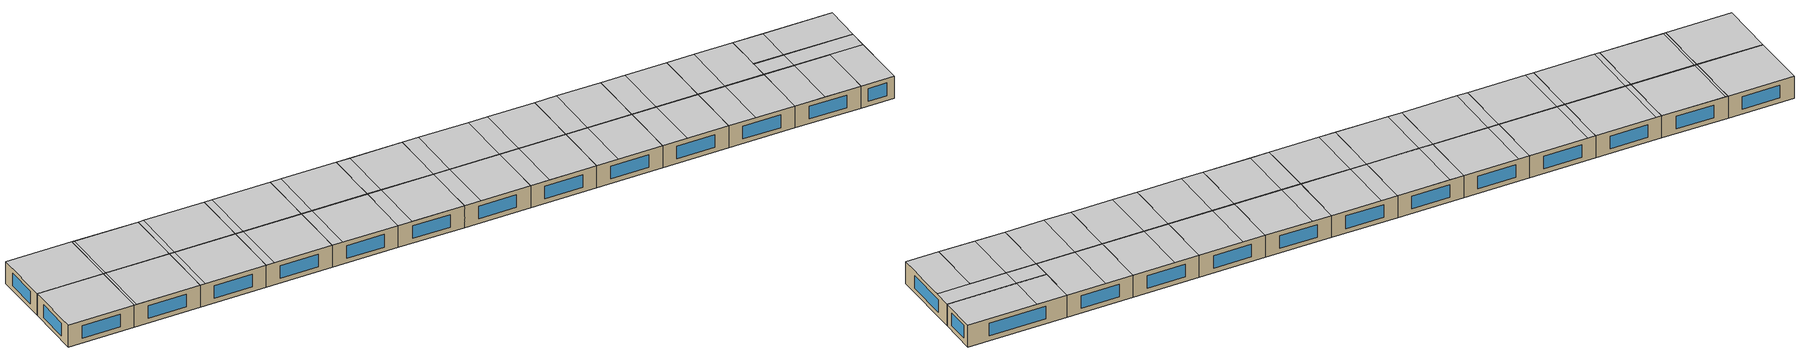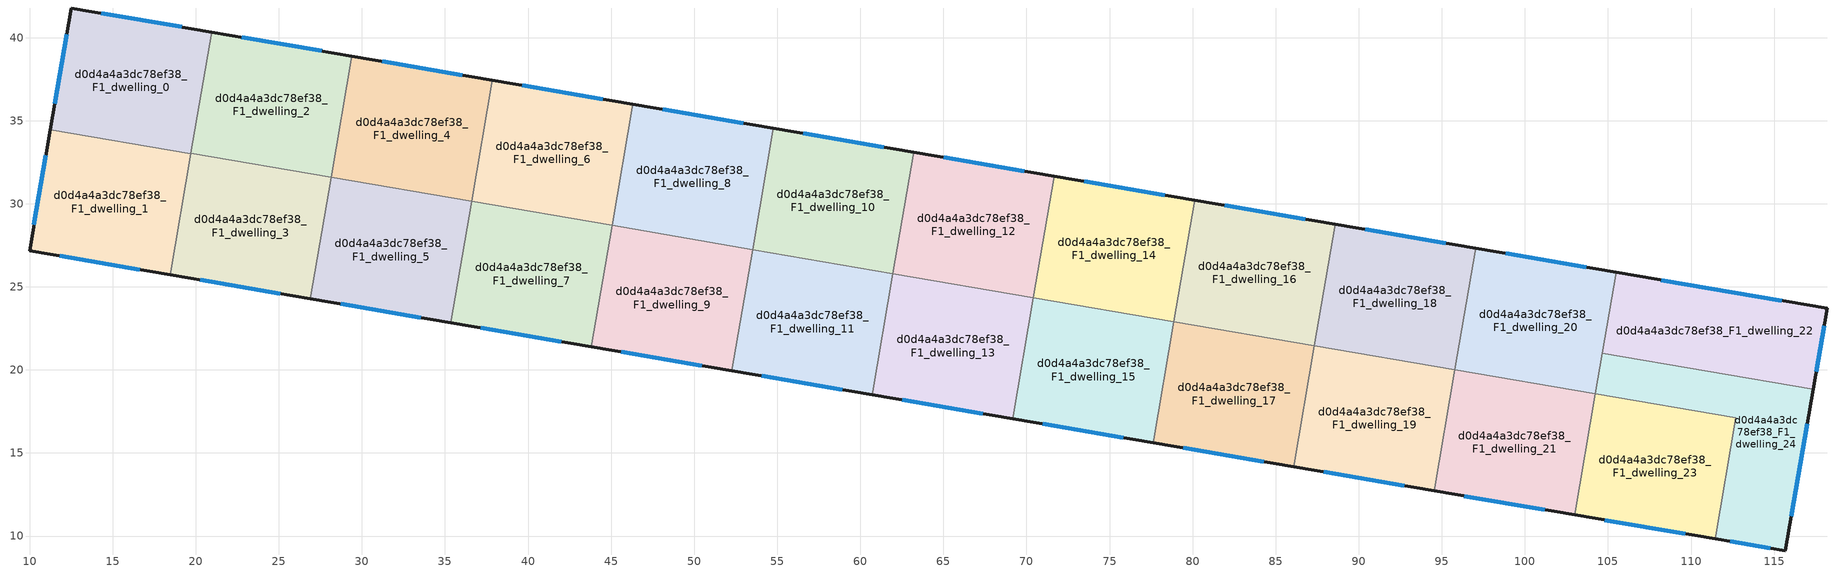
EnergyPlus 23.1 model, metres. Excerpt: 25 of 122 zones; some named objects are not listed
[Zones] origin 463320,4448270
d0d4a4a3dc78ef38_F1_dwelling_0
 floor to d0d4a4a3dc78ef38_F0_dwelling_0 (EU_floor_Construction): 20.95,40.33 19.7,33.03 11.25,34.47 12.51,41.78 z3
 wall outside (EU_wall_Construction): 20.95,40.33 12.51,41.78 11.25,34.47 z3:6
 wall to d0d4a4a3dc78ef38_F1_dwelling_1 (EU_wall_Construction): 11.25,34.47 19.7,33.03 z3:6
 wall to d0d4a4a3dc78ef38_F1_dwelling_2 (EU_wall_Construction): 19.7,33.03 20.95,40.33 z3:6
 window (EU_Window_Construction): 12.24,40.21 11.52,36.03 / 19.14,40.64 14.32,41.47 z3.64:5.36
 ceiling to d0d4a4a3dc78ef38_F2_dwelling_0 (EU_floor_Construction): 19.7,33.03 20.95,40.33 12.51,41.78 11.25,34.47 z6
d0d4a4a3dc78ef38_F1_dwelling_1
 floor to d0d4a4a3dc78ef38_F0_dwelling_1 (EU_floor_Construction): 19.7,33.03 18.46,25.72 10,27.17 11.25,34.47 z3
 wall outside (EU_wall_Construction): 11.25,34.47 10,27.17 18.46,25.72 z3:6
 wall to d0d4a4a3dc78ef38_F1_dwelling_3 (EU_wall_Construction): 18.45,25.72 19.7,33.03 z3:6
 window (EU_Window_Construction): 10.98,32.91 10.27,28.73 / 11.81,26.86 16.64,26.03 z3.64:5.36
 ceiling to d0d4a4a3dc78ef38_F2_dwelling_1 (EU_floor_Construction): 18.46,25.72 19.7,33.02 11.25,34.47 10,27.17 z6
d0d4a4a3dc78ef38_F1_dwelling_10
 floor to d0d4a4a3dc78ef38_F0_dwelling_10 (EU_floor_Construction): 63.22,33.1 61.97,25.8 53.51,27.25 54.76,34.55 z3
 wall outside (EU_wall_Construction): 63.22,33.1 54.76,34.55 z3:6
 wall to d0d4a4a3dc78ef38_F1_dwelling_12 (EU_wall_Construction): 61.97,25.8 63.22,33.1 z3:6
 wall to d0d4a4a3dc78ef38_F1_dwelling_11 (EU_wall_Construction): 53.51,27.25 61.97,25.8 z3:6
 wall to d0d4a4a3dc78ef38_F1_dwelling_8 (EU_wall_Construction): 54.76,34.55 53.51,27.25 z3:6
 window (EU_Window_Construction): 61.4,33.41 56.57,34.24 z3.64:5.36
 ceiling to d0d4a4a3dc78ef38_F2_dwelling_10 (EU_floor_Construction): 61.97,25.8 63.22,33.1 56.52,34.25 55.27,26.95 z6
 ceiling to d0d4a4a3dc78ef38_F2_dwelling_8 (EU_floor_Construction): 55.27,26.95 56.52,34.25 54.76,34.55 53.51,27.25 z6
d0d4a4a3dc78ef38_F1_dwelling_11
 floor to d0d4a4a3dc78ef38_F0_dwelling_11 (EU_floor_Construction): 61.97,25.8 60.72,18.5 52.26,19.95 53.51,27.25 z3
 wall outside (EU_wall_Construction): 52.26,19.95 60.72,18.5 z3:6
 wall to d0d4a4a3dc78ef38_F1_dwelling_9 (EU_wall_Construction): 53.51,27.25 52.26,19.95 z3:6
 wall to d0d4a4a3dc78ef38_F1_dwelling_13 (EU_wall_Construction): 60.72,18.5 61.97,25.8 z3:6
 window (EU_Window_Construction): 54.07,19.64 58.91,18.81 z3.64:5.36
 ceiling to d0d4a4a3dc78ef38_F2_dwelling_11 (EU_floor_Construction): 60.72,18.5 61.97,25.8 55.27,26.95 54.03,19.65 z6
 ceiling adiabatic (EU_roof_Construction): 54.03,19.65 55.27,26.95 53.51,27.25 52.26,19.95 z6
d0d4a4a3dc78ef38_F1_dwelling_12
 floor to d0d4a4a3dc78ef38_F0_dwelling_12 (EU_floor_Construction): 71.67,31.66 70.42,24.36 61.97,25.8 63.22,33.1 z3
 wall outside (EU_wall_Construction): 71.67,31.66 63.22,33.1 z3:6
 wall to d0d4a4a3dc78ef38_F1_dwelling_13 (EU_wall_Construction): 61.97,25.8 70.42,24.36 z3:6
 wall to d0d4a4a3dc78ef38_F1_dwelling_14 (EU_wall_Construction): 70.42,24.36 71.67,31.66 z3:6
 window (EU_Window_Construction): 69.86,31.97 65.03,32.79 z3.64:5.36
 ceiling to d0d4a4a3dc78ef38_F2_dwelling_12 (EU_floor_Construction): 70.42,24.36 71.67,31.66 65.33,32.74 64.08,25.44 z6
 ceiling to d0d4a4a3dc78ef38_F2_dwelling_10 (EU_floor_Construction): 64.08,25.44 65.33,32.74 63.22,33.1 61.97,25.8 z6
d0d4a4a3dc78ef38_F1_dwelling_13
 floor to d0d4a4a3dc78ef38_F0_dwelling_13 (EU_floor_Construction): 70.42,24.36 69.17,17.06 60.72,18.5 61.97,25.8 z3
 wall outside (EU_wall_Construction): 60.72,18.5 69.17,17.06 z3:6
 wall to d0d4a4a3dc78ef38_F1_dwelling_15 (EU_wall_Construction): 69.17,17.06 70.42,24.36 z3:6
 window (EU_Window_Construction): 62.53,18.19 67.36,17.37 z3.64:5.36
 ceiling to d0d4a4a3dc78ef38_F2_dwelling_13 (EU_floor_Construction): 69.17,17.06 70.42,24.36 64.08,25.44 62.83,18.14 z6
 ceiling to d0d4a4a3dc78ef38_F2_dwelling_11 (EU_floor_Construction): 62.83,18.14 64.08,25.44 61.97,25.8 60.72,18.5 z6
d0d4a4a3dc78ef38_F1_dwelling_14
 floor to d0d4a4a3dc78ef38_F0_dwelling_14 (EU_floor_Construction): 80.12,30.21 78.88,22.91 70.42,24.36 71.67,31.66 z3
 wall outside (EU_wall_Construction): 80.12,30.21 71.67,31.66 z3:6
 wall to d0d4a4a3dc78ef38_F1_dwelling_16 (EU_wall_Construction): 78.88,22.91 80.12,30.21 z3:6
 wall to d0d4a4a3dc78ef38_F1_dwelling_15 (EU_wall_Construction): 70.42,24.36 78.88,22.91 z3:6
 window (EU_Window_Construction): 78.31,30.52 73.48,31.35 z3.64:5.36
 ceiling to d0d4a4a3dc78ef38_F2_dwelling_14 (EU_floor_Construction): 78.88,22.91 80.12,30.21 74.14,31.24 72.89,23.94 z6
 ceiling to d0d4a4a3dc78ef38_F2_dwelling_12 (EU_floor_Construction): 72.89,23.94 74.14,31.24 71.67,31.66 70.42,24.36 z6
d0d4a4a3dc78ef38_F1_dwelling_15
 floor to d0d4a4a3dc78ef38_F0_dwelling_15 (EU_floor_Construction): 78.88,22.91 77.63,15.61 69.17,17.06 70.42,24.36 z3
 wall outside (EU_wall_Construction): 69.17,17.06 77.63,15.61 z3:6
 wall to d0d4a4a3dc78ef38_F1_dwelling_17 (EU_wall_Construction): 77.63,15.61 78.88,22.91 z3:6
 window (EU_Window_Construction): 70.98,16.75 75.82,15.92 z3.64:5.36
 ceiling to d0d4a4a3dc78ef38_F2_dwelling_15 (EU_floor_Construction): 77.63,15.61 78.87,22.91 72.89,23.94 71.64,16.63 z6
 ceiling to d0d4a4a3dc78ef38_F2_dwelling_13 (EU_floor_Construction): 71.64,16.63 72.89,23.94 70.42,24.36 69.17,17.06 z6
d0d4a4a3dc78ef38_F1_dwelling_16
 floor to d0d4a4a3dc78ef38_F0_dwelling_16 (EU_floor_Construction): 88.58,28.77 87.33,21.47 78.88,22.91 80.12,30.21 z3
 wall outside (EU_wall_Construction): 88.58,28.77 80.12,30.21 z3:6
 wall to d0d4a4a3dc78ef38_F1_dwelling_17 (EU_wall_Construction): 78.88,22.91 87.33,21.47 z3:6
 wall to d0d4a4a3dc78ef38_F1_dwelling_18 (EU_wall_Construction): 87.33,21.47 88.58,28.77 z3:6
 window (EU_Window_Construction): 86.77,29.08 81.93,29.9 z3.64:5.36
 ceiling to d0d4a4a3dc78ef38_F2_dwelling_16 (EU_floor_Construction): 87.33,21.47 88.58,28.77 82.94,29.73 81.69,22.43 z6
 ceiling to d0d4a4a3dc78ef38_F2_dwelling_14 (EU_floor_Construction): 81.69,22.43 82.94,29.73 80.12,30.21 78.88,22.91 z6
d0d4a4a3dc78ef38_F1_dwelling_17
 floor to d0d4a4a3dc78ef38_F0_dwelling_17 (EU_floor_Construction): 87.33,21.47 86.08,14.17 77.63,15.61 78.88,22.91 z3
 wall outside (EU_wall_Construction): 77.63,15.61 86.08,14.17 z3:6
 wall to d0d4a4a3dc78ef38_F1_dwelling_19 (EU_wall_Construction): 86.08,14.17 87.33,21.47 z3:6
 window (EU_Window_Construction): 79.44,15.3 84.27,14.48 z3.64:5.36
 ceiling to d0d4a4a3dc78ef38_F2_dwelling_17 (EU_floor_Construction): 86.08,14.17 87.33,21.47 81.69,22.43 80.44,15.13 z6
 ceiling to d0d4a4a3dc78ef38_F2_dwelling_15 (EU_floor_Construction): 80.44,15.13 81.69,22.43 78.87,22.91 77.63,15.61 z6
d0d4a4a3dc78ef38_F1_dwelling_18
 floor to d0d4a4a3dc78ef38_F0_dwelling_18 (EU_floor_Construction): 97.03,27.32 95.78,20.02 87.33,21.47 88.58,28.77 z3
 wall outside (EU_wall_Construction): 97.03,27.32 88.58,28.77 z3:6
 wall to d0d4a4a3dc78ef38_F1_dwelling_20 (EU_wall_Construction): 95.79,20.02 97.03,27.32 z3:6
 wall to d0d4a4a3dc78ef38_F1_dwelling_19 (EU_wall_Construction): 87.33,21.47 95.78,20.02 z3:6
 window (EU_Window_Construction): 95.22,27.63 90.39,28.46 z3.64:5.36
 ceiling to d0d4a4a3dc78ef38_F2_dwelling_18 (EU_floor_Construction): 95.79,20.02 97.03,27.32 91.75,28.22 90.5,20.92 z6
 ceiling to d0d4a4a3dc78ef38_F2_dwelling_16 (EU_floor_Construction): 90.5,20.92 91.75,28.22 88.58,28.77 87.33,21.47 z6
d0d4a4a3dc78ef38_F1_dwelling_19
 floor to d0d4a4a3dc78ef38_F0_dwelling_19 (EU_floor_Construction): 95.79,20.02 94.54,12.72 86.08,14.17 87.33,21.47 z3
 wall outside (EU_wall_Construction): 86.08,14.17 94.54,12.72 z3:6
 wall to d0d4a4a3dc78ef38_F1_dwelling_21 (EU_wall_Construction): 94.54,12.72 95.79,20.02 z3:6
 window (EU_Window_Construction): 87.89,13.86 92.73,13.03 z3.64:5.36
 ceiling to d0d4a4a3dc78ef38_F2_dwelling_19 (EU_floor_Construction): 94.54,12.72 95.79,20.02 90.5,20.92 89.25,13.62 z6
 ceiling to d0d4a4a3dc78ef38_F2_dwelling_17 (EU_floor_Construction): 89.25,13.62 90.5,20.92 87.33,21.47 86.08,14.17 z6
d0d4a4a3dc78ef38_F1_dwelling_2
 floor to d0d4a4a3dc78ef38_F0_dwelling_2 (EU_floor_Construction): 29.41,38.89 28.16,31.58 19.7,33.03 20.95,40.33 z3
 wall outside (EU_wall_Construction): 29.41,38.89 20.95,40.33 z3:6
 wall to d0d4a4a3dc78ef38_F1_dwelling_3 (EU_wall_Construction): 19.7,33.03 28.16,31.58 26.91,24.28 z3:6
 wall to d0d4a4a3dc78ef38_F1_dwelling_5 (EU_wall_Construction): 26.91,24.28 28.16,31.58 z3:6
 wall to d0d4a4a3dc78ef38_F1_dwelling_4 (EU_wall_Construction): 28.16,31.58 29.41,38.89 z3:6
 window (EU_Window_Construction): 27.59,39.2 22.76,40.02 z3.64:5.36
 ceiling to d0d4a4a3dc78ef38_F2_dwelling_2 (EU_floor_Construction): 28.16,31.58 29.4,38.89 21.3,40.27 20.06,32.97 z6
 ceiling to d0d4a4a3dc78ef38_F2_dwelling_0 (EU_floor_Construction): 20.06,32.97 21.3,40.27 20.95,40.33 19.7,33.03 z6
d0d4a4a3dc78ef38_F1_dwelling_20
 floor to d0d4a4a3dc78ef38_F0_dwelling_20 (EU_floor_Construction): 105.49,25.88 104.24,18.58 95.79,20.02 97.03,27.32 z3
 wall outside (EU_wall_Construction): 105.49,25.88 97.03,27.32 z3:6
 wall to d0d4a4a3dc78ef38_F1_dwelling_21 (EU_wall_Construction): 95.79,20.02 104.24,18.58 z3:6
 wall to d0d4a4a3dc78ef38_F1_dwelling_22 (EU_wall_Construction): 104.66,21.01 105.49,25.88 z3:6
 wall to d0d4a4a3dc78ef38_F1_dwelling_24 (EU_wall_Construction): 104.24,18.58 104.66,21.01 z3:6
 window (EU_Window_Construction): 103.68,26.18 98.84,27.01 z3.64:5.36
 ceiling to d0d4a4a3dc78ef38_F2_dwelling_20 (EU_floor_Construction): 104.24,18.58 105.49,25.87 100.56,26.72 99.31,19.42 z6
 ceiling to d0d4a4a3dc78ef38_F2_dwelling_18 (EU_floor_Construction): 99.31,19.42 100.56,26.72 97.03,27.32 95.79,20.02 z6
d0d4a4a3dc78ef38_F1_dwelling_21
 floor to d0d4a4a3dc78ef38_F0_dwelling_21 (EU_floor_Construction): 104.24,18.58 102.99,11.28 94.54,12.72 95.79,20.02 z3
 wall outside (EU_wall_Construction): 94.54,12.72 102.99,11.28 z3:6
 wall to d0d4a4a3dc78ef38_F1_dwelling_23 (EU_wall_Construction): 102.99,11.28 104.24,18.58 z3:6
 window (EU_Window_Construction): 96.35,12.41 101.18,11.59 z3.64:5.36
 ceiling adiabatic (EU_roof_Construction): 102.99,11.28 104.24,18.58 99.31,19.42 98.06,12.12 z6
 ceiling to d0d4a4a3dc78ef38_F2_dwelling_19 (EU_floor_Construction): 98.06,12.12 99.31,19.42 95.79,20.02 94.54,12.72 z6
d0d4a4a3dc78ef38_F1_dwelling_22
 floor to d0d4a4a3dc78ef38_F0_dwelling_22 (EU_floor_Construction): 118.18,23.7 117.34,18.84 104.66,21.01 105.49,25.88 z3
 wall outside (EU_wall_Construction): 117.34,18.84 118.18,23.7 105.49,25.88 z3:6
 wall to d0d4a4a3dc78ef38_F1_dwelling_24 (EU_wall_Construction): 104.66,21.01 117.34,18.84 z3:6
 window (EU_Window_Construction): 117.52,19.88 118,22.66 / 115.46,24.17 108.21,25.41 z3.64:5.36
 ceiling to d0d4a4a3dc78ef38_F2_dwelling_22 (EU_floor_Construction): 117.34,18.84 118.18,23.7 109.36,25.21 108.53,20.35 z6
 ceiling to d0d4a4a3dc78ef38_F2_dwelling_20 (EU_floor_Construction): 108.53,20.35 109.36,25.21 105.49,25.87 104.66,21.01 z6
d0d4a4a3dc78ef38_F1_dwelling_23
 floor to d0d4a4a3dc78ef38_F0_dwelling_23 (EU_floor_Construction): 112.7,17.13 111.45,9.83 102.99,11.28 104.24,18.58 z3
 wall outside (EU_wall_Construction): 102.99,11.28 111.45,9.83 z3:6
 wall to d0d4a4a3dc78ef38_F1_dwelling_24 (EU_wall_Construction): 111.45,9.83 112.7,17.13 104.24,18.58 z3:6
 window (EU_Window_Construction): 104.8,10.97 109.64,10.14 z3.64:5.36
 ceiling to d0d4a4a3dc78ef38_F2_dwelling_23 (EU_floor_Construction): 111.45,9.83 112.7,17.13 108.12,17.91 106.87,10.61 z6
 ceiling to d0d4a4a3dc78ef38_F2_dwelling_21 (EU_floor_Construction): 106.87,10.61 108.12,17.91 104.24,18.58 102.99,11.28 z6
d0d4a4a3dc78ef38_F1_dwelling_24
 floor to d0d4a4a3dc78ef38_F0_dwelling_24 (EU_floor_Construction): 117.34,18.84 115.67,9.11 111.45,9.83 112.7,17.13 104.24,18.58 104.66,21.01 z3
 wall outside (EU_wall_Construction): 111.45,9.83 115.67,9.11 117.34,18.84 z3:6
 window (EU_Window_Construction): 116.03,11.19 116.99,16.76 / 112.35,9.68 114.77,9.26 z3.64:5.36
 ceiling to d0d4a4a3dc78ef38_F2_dwelling_23 (EU_floor_Construction): 115.67,9.11 116.93,16.41 108.12,17.91 112.7,17.13 111.45,9.83 z6
 ceiling to d0d4a4a3dc78ef38_F2_dwelling_22 (EU_floor_Construction): 116.93,16.41 117.34,18.84 108.53,20.35 108.12,17.92 z6
 ceiling to d0d4a4a3dc78ef38_F2_dwelling_20 (EU_floor_Construction): 108.12,17.91 108.53,20.35 104.66,21.01 104.24,18.58 z6
d0d4a4a3dc78ef38_F1_dwelling_3
 floor to d0d4a4a3dc78ef38_F0_dwelling_3 (EU_floor_Construction): 28.16,31.58 26.91,24.28 18.46,25.72 19.7,33.03 z3
 wall outside (EU_wall_Construction): 18.46,25.72 26.91,24.28 z3:6
 window (EU_Window_Construction): 20.27,25.41 25.1,24.59 z3.64:5.36
 ceiling to d0d4a4a3dc78ef38_F2_dwelling_3 (EU_floor_Construction): 26.91,24.28 28.16,31.58 20.06,32.97 18.81,25.66 z6
 ceiling to d0d4a4a3dc78ef38_F2_dwelling_1 (EU_floor_Construction): 18.81,25.66 20.05,32.96 19.7,33.02 18.46,25.72 z6
d0d4a4a3dc78ef38_F1_dwelling_4
 floor to d0d4a4a3dc78ef38_F0_dwelling_4 (EU_floor_Construction): 37.86,37.44 36.61,30.14 28.16,31.58 29.41,38.89 z3
 wall outside (EU_wall_Construction): 37.86,37.44 29.41,38.89 z3:6
 wall to d0d4a4a3dc78ef38_F1_dwelling_5 (EU_wall_Construction): 28.16,31.58 36.61,30.14 z3:6
 wall to d0d4a4a3dc78ef38_F1_dwelling_6 (EU_wall_Construction): 36.61,30.14 37.86,37.44 z3:6
 window (EU_Window_Construction): 36.05,37.75 31.22,38.58 z3.64:5.36
 ceiling to d0d4a4a3dc78ef38_F2_dwelling_4 (EU_floor_Construction): 36.61,30.14 37.86,37.44 30.11,38.77 28.86,31.46 z6
 ceiling to d0d4a4a3dc78ef38_F2_dwelling_2 (EU_floor_Construction): 28.86,31.46 30.11,38.77 29.4,38.89 28.16,31.58 z6
d0d4a4a3dc78ef38_F1_dwelling_5
 floor to d0d4a4a3dc78ef38_F0_dwelling_5 (EU_floor_Construction): 36.61,30.14 35.36,22.83 26.91,24.28 28.16,31.58 z3
 wall outside (EU_wall_Construction): 26.91,24.28 35.36,22.83 z3:6
 wall to d0d4a4a3dc78ef38_F1_dwelling_7 (EU_wall_Construction): 35.36,22.83 36.61,30.14 z3:6
 window (EU_Window_Construction): 28.72,23.97 33.55,23.14 z3.64:5.36
 ceiling to d0d4a4a3dc78ef38_F2_dwelling_5 (EU_floor_Construction): 35.36,22.84 36.61,30.14 28.86,31.46 27.61,24.16 z6
 ceiling to d0d4a4a3dc78ef38_F2_dwelling_3 (EU_floor_Construction): 27.61,24.16 28.86,31.46 28.16,31.58 26.91,24.28 z6
d0d4a4a3dc78ef38_F1_dwelling_6
 floor to d0d4a4a3dc78ef38_F0_dwelling_6 (EU_floor_Construction): 46.31,36 45.06,28.69 36.61,30.14 37.86,37.44 z3
 wall outside (EU_wall_Construction): 46.31,36 37.86,37.44 z3:6
 wall to d0d4a4a3dc78ef38_F1_dwelling_7 (EU_wall_Construction): 36.61,30.14 45.06,28.69 z3:6
 wall to d0d4a4a3dc78ef38_F1_dwelling_8 (EU_wall_Construction): 45.06,28.69 46.31,36 z3:6
 window (EU_Window_Construction): 44.5,36.31 39.67,37.13 z3.64:5.36
 ceiling to d0d4a4a3dc78ef38_F2_dwelling_6 (EU_floor_Construction): 45.06,28.69 46.31,36 38.91,37.26 37.66,29.96 z6
 ceiling to d0d4a4a3dc78ef38_F2_dwelling_4 (EU_floor_Construction): 37.66,29.96 38.91,37.26 37.86,37.44 36.61,30.14 z6
d0d4a4a3dc78ef38_F1_dwelling_7
 floor to d0d4a4a3dc78ef38_F0_dwelling_7 (EU_floor_Construction): 45.06,28.69 43.81,21.39 35.36,22.83 36.61,30.14 z3
 wall outside (EU_wall_Construction): 35.36,22.83 43.81,21.39 z3:6
 wall to d0d4a4a3dc78ef38_F1_dwelling_9 (EU_wall_Construction): 43.81,21.39 45.06,28.69 z3:6
 window (EU_Window_Construction): 37.17,22.53 42,21.7 z3.64:5.36
 ceiling to d0d4a4a3dc78ef38_F2_dwelling_7 (EU_floor_Construction): 43.81,21.39 45.06,28.69 37.66,29.96 36.41,22.66 z6
 ceiling to d0d4a4a3dc78ef38_F2_dwelling_5 (EU_floor_Construction): 36.41,22.66 37.66,29.96 36.61,30.14 35.36,22.84 z6
d0d4a4a3dc78ef38_F1_dwelling_8
 floor to d0d4a4a3dc78ef38_F0_dwelling_8 (EU_floor_Construction): 54.76,34.55 53.51,27.25 45.06,28.69 46.31,36 z3
 wall outside (EU_wall_Construction): 54.76,34.55 46.31,36 z3:6
 wall to d0d4a4a3dc78ef38_F1_dwelling_9 (EU_wall_Construction): 45.06,28.69 53.51,27.25 z3:6
 window (EU_Window_Construction): 52.95,34.86 48.12,35.69 z3.64:5.36
 ceiling to d0d4a4a3dc78ef38_F2_dwelling_8 (EU_floor_Construction): 53.51,27.25 54.76,34.55 47.72,35.75 46.47,28.45 z6
 ceiling to d0d4a4a3dc78ef38_F2_dwelling_6 (EU_floor_Construction): 46.47,28.45 47.72,35.75 46.31,36 45.06,28.69 z6
d0d4a4a3dc78ef38_F1_dwelling_9
 floor to d0d4a4a3dc78ef38_F0_dwelling_9 (EU_floor_Construction): 53.51,27.25 52.26,19.95 43.81,21.39 45.06,28.69 z3
 wall outside (EU_wall_Construction): 43.81,21.39 52.26,19.95 z3:6
 window (EU_Window_Construction): 45.62,21.08 50.45,20.26 z3.64:5.36
 ceiling adiabatic (EU_roof_Construction): 52.26,19.95 53.51,27.25 46.47,28.45 45.22,21.15 z6
 ceiling to d0d4a4a3dc78ef38_F2_dwelling_7 (EU_floor_Construction): 45.22,21.15 46.47,28.45 45.06,28.69 43.81,21.39 z6
[Building]
EU S2 Campaign: North Axis=0; Terrain=City; Solar Distribution=FullExterior
[Site:Location]
Yerevan-Zvartnots.Intl.AP: Latitude=40.15; Longitude=44.383; Time Zone=4; Elevation=854
[SizingPeriod:WeatherFileDays]
AnnualSizingPeriod: Begin Month=1; Begin Day of Month=1; End Month=12; End Day of Month=31; Day of Week for Start Day=Monday; Use Weather File Daylight Saving Period=No; Use Weather File Rain and Snow Indicators=No
[MATERIAL]
EU_InternalMass_Material: Roughness=MediumRough; Thickness=0.1; Conductivity=1; Density=1800; Specific Heat=900; Thermal Absorptance=0.9; Solar Absorptance=0.7; Visible Absorptance=0.7
[MATERIAL:NOMASS] Roughness=MediumRough; Thermal Absorptance=0.9; Solar Absorptance=0.7; Visible Absorptance=0.7
Name | Thermal Resistance
EU_wall_NoMass | 1.05043
EU_roof_NoMass | 1.45357
EU_floor_NoMass | 0.478065
[WINDOWMATERIAL:SIMPLEGLAZINGSYSTEM]
EU_Window_SimpleGlazing: UFactor=2.5566; Solar Heat Gain Coefficient=0.75; Visible Transmittance=0.75
[CONSTRUCTION]
EU_wall_Construction: EU_wall_NoMass
EU_roof_Construction: EU_roof_NoMass
EU_floor_Construction: EU_floor_NoMass
EU_Window_Construction: EU_Window_SimpleGlazing
EU_InternalMass_Construction: EU_InternalMass_Material
[ZONE] Type=1; Multiplier=1; Ceiling Height=autocalculate; Floor Area=autocalculate; Part of Total Floor Area=Yes
Name | Volume
d0d4a4a3dc78ef38_F1_dwelling_0; d0d4a4a3dc78ef38_F1_dwelling_12 | 190.597
d0d4a4a3dc78ef38_F1_dwelling_1 | 190.62
d0d4a4a3dc78ef38_F1_dwelling_10 | 190.575
d0d4a4a3dc78ef38_F1_dwelling_11; d0d4a4a3dc78ef38_F1_dwelling_14 | 190.594
d0d4a4a3dc78ef38_F1_dwelling_13; d0d4a4a3dc78ef38_F1_dwelling_3; d0d4a4a3dc78ef38_F1_dwelling_4 | 190.593
d0d4a4a3dc78ef38_F1_dwelling_15 | 190.606
d0d4a4a3dc78ef38_F1_dwelling_16; d0d4a4a3dc78ef38_F1_dwelling_5 | 190.617
d0d4a4a3dc78ef38_F1_dwelling_17; d0d4a4a3dc78ef38_F1_dwelling_19 | 190.602
d0d4a4a3dc78ef38_F1_dwelling_18 | 190.583
d0d4a4a3dc78ef38_F1_dwelling_2 | 190.604
d0d4a4a3dc78ef38_F1_dwelling_20 | 190.578
d0d4a4a3dc78ef38_F1_dwelling_21 | 190.568
d0d4a4a3dc78ef38_F1_dwelling_22 | 190.605
d0d4a4a3dc78ef38_F1_dwelling_23 | 190.616
d0d4a4a3dc78ef38_F1_dwelling_24 | 190.587
d0d4a4a3dc78ef38_F1_dwelling_6 | 190.579
d0d4a4a3dc78ef38_F1_dwelling_7; d0d4a4a3dc78ef38_F1_dwelling_8 | 190.589
d0d4a4a3dc78ef38_F1_dwelling_9 | 190.601
[INTERNALMASS] Construction=EU_InternalMass_Construction
Name | Zone or ZoneList | Surface Area
d0d4a4a3dc78ef38_F1_dwelling_0_EU_InternalMass | d0d4a4a3dc78ef38_F1_dwelling_0 | 63.5333
d0d4a4a3dc78ef38_F1_dwelling_1_EU_InternalMass | d0d4a4a3dc78ef38_F1_dwelling_1 | 63.5373
d0d4a4a3dc78ef38_F1_dwelling_2_EU_InternalMass | d0d4a4a3dc78ef38_F1_dwelling_2 | 63.5349
d0d4a4a3dc78ef38_F1_dwelling_3_EU_InternalMass | d0d4a4a3dc78ef38_F1_dwelling_3 | 63.5313
d0d4a4a3dc78ef38_F1_dwelling_4_EU_InternalMass | d0d4a4a3dc78ef38_F1_dwelling_4 | 63.531
d0d4a4a3dc78ef38_F1_dwelling_5_EU_InternalMass | d0d4a4a3dc78ef38_F1_dwelling_5 | 63.5407
d0d4a4a3dc78ef38_F1_dwelling_6_EU_InternalMass | d0d4a4a3dc78ef38_F1_dwelling_6 | 63.5283
d0d4a4a3dc78ef38_F1_dwelling_7_EU_InternalMass | d0d4a4a3dc78ef38_F1_dwelling_7 | 63.5298
d0d4a4a3dc78ef38_F1_dwelling_8_EU_InternalMass | d0d4a4a3dc78ef38_F1_dwelling_8 | 63.5295
d0d4a4a3dc78ef38_F1_dwelling_9_EU_InternalMass | d0d4a4a3dc78ef38_F1_dwelling_9 | 63.5352
d0d4a4a3dc78ef38_F1_dwelling_10_EU_InternalMass | d0d4a4a3dc78ef38_F1_dwelling_10 | 63.5246
d0d4a4a3dc78ef38_F1_dwelling_11_EU_InternalMass | d0d4a4a3dc78ef38_F1_dwelling_11 | 63.541
d0d4a4a3dc78ef38_F1_dwelling_12_EU_InternalMass | d0d4a4a3dc78ef38_F1_dwelling_12 | 63.5301
d0d4a4a3dc78ef38_F1_dwelling_13_EU_InternalMass | d0d4a4a3dc78ef38_F1_dwelling_13 | 63.5258
d0d4a4a3dc78ef38_F1_dwelling_14_EU_InternalMass | d0d4a4a3dc78ef38_F1_dwelling_14 | 63.5316
d0d4a4a3dc78ef38_F1_dwelling_15_EU_InternalMass | d0d4a4a3dc78ef38_F1_dwelling_15 | 63.5374
d0d4a4a3dc78ef38_F1_dwelling_16_EU_InternalMass | d0d4a4a3dc78ef38_F1_dwelling_16 | 63.5389
d0d4a4a3dc78ef38_F1_dwelling_17_EU_InternalMass | d0d4a4a3dc78ef38_F1_dwelling_17 | 63.5362
d0d4a4a3dc78ef38_F1_dwelling_18_EU_InternalMass | d0d4a4a3dc78ef38_F1_dwelling_18 | 63.5272
d0d4a4a3dc78ef38_F1_dwelling_19_EU_InternalMass | d0d4a4a3dc78ef38_F1_dwelling_19 | 63.5395
d0d4a4a3dc78ef38_F1_dwelling_20_EU_InternalMass | d0d4a4a3dc78ef38_F1_dwelling_20 | 63.5265
d0d4a4a3dc78ef38_F1_dwelling_21_EU_InternalMass | d0d4a4a3dc78ef38_F1_dwelling_21 | 63.5245
d0d4a4a3dc78ef38_F1_dwelling_22_EU_InternalMass | d0d4a4a3dc78ef38_F1_dwelling_22 | 63.5377
d0d4a4a3dc78ef38_F1_dwelling_23_EU_InternalMass | d0d4a4a3dc78ef38_F1_dwelling_23 | 63.5382
d0d4a4a3dc78ef38_F1_dwelling_24_EU_InternalMass | d0d4a4a3dc78ef38_F1_dwelling_24 | 63.5291
[OTHEREQUIPMENT] Fuel Type=Electricity; Design Level Calculation Method=Watts/Area; Power per Zone Floor Area=1; Fraction Latent=0; Fraction Radiant=0; Fraction Lost=0; Carbon Dioxide Generation Rate=0; EndUse Subcategory=EU_Step8_InternalGains
Name | Zone or ZoneList or Space or SpaceList | Schedule
EU_Step8_InternalGain_d0d4a4a3dc78ef38_F1_dwelling_0_f000 | d0d4a4a3dc78ef38_F1_dwelling_0 | EU_Step8_GainSchedule_d0d4a4a3dc78ef38_F1_dwelling_0_f000
EU_Step8_InternalGain_d0d4a4a3dc78ef38_F1_dwelling_1_f000 | d0d4a4a3dc78ef38_F1_dwelling_1 | EU_Step8_GainSchedule_d0d4a4a3dc78ef38_F1_dwelling_1_f000
EU_Step8_InternalGain_d0d4a4a3dc78ef38_F1_dwelling_2_f000 | d0d4a4a3dc78ef38_F1_dwelling_2 | EU_Step8_GainSchedule_d0d4a4a3dc78ef38_F1_dwelling_2_f000
EU_Step8_InternalGain_d0d4a4a3dc78ef38_F1_dwelling_3_f000 | d0d4a4a3dc78ef38_F1_dwelling_3 | EU_Step8_GainSchedule_d0d4a4a3dc78ef38_F1_dwelling_3_f000
EU_Step8_InternalGain_d0d4a4a3dc78ef38_F1_dwelling_4_f000 | d0d4a4a3dc78ef38_F1_dwelling_4 | EU_Step8_GainSchedule_d0d4a4a3dc78ef38_F1_dwelling_4_f000
EU_Step8_InternalGain_d0d4a4a3dc78ef38_F1_dwelling_5_f000 | d0d4a4a3dc78ef38_F1_dwelling_5 | EU_Step8_GainSchedule_d0d4a4a3dc78ef38_F1_dwelling_5_f000
EU_Step8_InternalGain_d0d4a4a3dc78ef38_F1_dwelling_6_f000 | d0d4a4a3dc78ef38_F1_dwelling_6 | EU_Step8_GainSchedule_d0d4a4a3dc78ef38_F1_dwelling_6_f000
EU_Step8_InternalGain_d0d4a4a3dc78ef38_F1_dwelling_7_f000 | d0d4a4a3dc78ef38_F1_dwelling_7 | EU_Step8_GainSchedule_d0d4a4a3dc78ef38_F1_dwelling_7_f000
EU_Step8_InternalGain_d0d4a4a3dc78ef38_F1_dwelling_8_f000 | d0d4a4a3dc78ef38_F1_dwelling_8 | EU_Step8_GainSchedule_d0d4a4a3dc78ef38_F1_dwelling_8_f000
EU_Step8_InternalGain_d0d4a4a3dc78ef38_F1_dwelling_9_f000 | d0d4a4a3dc78ef38_F1_dwelling_9 | EU_Step8_GainSchedule_d0d4a4a3dc78ef38_F1_dwelling_9_f000
EU_Step8_InternalGain_d0d4a4a3dc78ef38_F1_dwelling_10_f000 | d0d4a4a3dc78ef38_F1_dwelling_10 | EU_Step8_GainSchedule_d0d4a4a3dc78ef38_F1_dwelling_10_f000
EU_Step8_InternalGain_d0d4a4a3dc78ef38_F1_dwelling_11_f000 | d0d4a4a3dc78ef38_F1_dwelling_11 | EU_Step8_GainSchedule_d0d4a4a3dc78ef38_F1_dwelling_11_f000
EU_Step8_InternalGain_d0d4a4a3dc78ef38_F1_dwelling_12_f000 | d0d4a4a3dc78ef38_F1_dwelling_12 | EU_Step8_GainSchedule_d0d4a4a3dc78ef38_F1_dwelling_12_f000
EU_Step8_InternalGain_d0d4a4a3dc78ef38_F1_dwelling_13_f000 | d0d4a4a3dc78ef38_F1_dwelling_13 | EU_Step8_GainSchedule_d0d4a4a3dc78ef38_F1_dwelling_13_f000
EU_Step8_InternalGain_d0d4a4a3dc78ef38_F1_dwelling_14_f000 | d0d4a4a3dc78ef38_F1_dwelling_14 | EU_Step8_GainSchedule_d0d4a4a3dc78ef38_F1_dwelling_14_f000
EU_Step8_InternalGain_d0d4a4a3dc78ef38_F1_dwelling_15_f000 | d0d4a4a3dc78ef38_F1_dwelling_15 | EU_Step8_GainSchedule_d0d4a4a3dc78ef38_F1_dwelling_15_f000
EU_Step8_InternalGain_d0d4a4a3dc78ef38_F1_dwelling_16_f000 | d0d4a4a3dc78ef38_F1_dwelling_16 | EU_Step8_GainSchedule_d0d4a4a3dc78ef38_F1_dwelling_16_f000
EU_Step8_InternalGain_d0d4a4a3dc78ef38_F1_dwelling_17_f000 | d0d4a4a3dc78ef38_F1_dwelling_17 | EU_Step8_GainSchedule_d0d4a4a3dc78ef38_F1_dwelling_17_f000
EU_Step8_InternalGain_d0d4a4a3dc78ef38_F1_dwelling_18_f000 | d0d4a4a3dc78ef38_F1_dwelling_18 | EU_Step8_GainSchedule_d0d4a4a3dc78ef38_F1_dwelling_18_f000
EU_Step8_InternalGain_d0d4a4a3dc78ef38_F1_dwelling_19_f000 | d0d4a4a3dc78ef38_F1_dwelling_19 | EU_Step8_GainSchedule_d0d4a4a3dc78ef38_F1_dwelling_19_f000
EU_Step8_InternalGain_d0d4a4a3dc78ef38_F1_dwelling_20_f000 | d0d4a4a3dc78ef38_F1_dwelling_20 | EU_Step8_GainSchedule_d0d4a4a3dc78ef38_F1_dwelling_20_f000
EU_Step8_InternalGain_d0d4a4a3dc78ef38_F1_dwelling_21_f000 | d0d4a4a3dc78ef38_F1_dwelling_21 | EU_Step8_GainSchedule_d0d4a4a3dc78ef38_F1_dwelling_21_f000
EU_Step8_InternalGain_d0d4a4a3dc78ef38_F1_dwelling_22_f000 | d0d4a4a3dc78ef38_F1_dwelling_22 | EU_Step8_GainSchedule_d0d4a4a3dc78ef38_F1_dwelling_22_f000
EU_Step8_InternalGain_d0d4a4a3dc78ef38_F1_dwelling_23_f000 | d0d4a4a3dc78ef38_F1_dwelling_23 | EU_Step8_GainSchedule_d0d4a4a3dc78ef38_F1_dwelling_23_f000
EU_Step8_InternalGain_d0d4a4a3dc78ef38_F1_dwelling_24_f000 | d0d4a4a3dc78ef38_F1_dwelling_24 | EU_Step8_GainSchedule_d0d4a4a3dc78ef38_F1_dwelling_24_f000
[ZONEVENTILATION:DESIGNFLOWRATE] Schedule=EU_AlwaysOn; Design Flow Rate Calculation Method=AirChanges/Hour; Air Changes per Hour=0.557805; Ventilation Type=Natural; Fan Pressure Rise=0; Fan Total Efficiency=1; Constant Term Coefficient=1; Temperature Term Coefficient=0; Velocity Term Coefficient=0; Velocity Squared Term Coefficient=0; Minimum Indoor Temperature=-100; Maximum Indoor Temperature=100; Delta Temperature=-100; Minimum Outdoor Temperature=-100; Maximum Outdoor Temperature=100; Maximum Wind Speed=40
Name | Zone or ZoneList or Space or SpaceList
EU_ConstantAir_d0d4a4a3dc78ef38_F1_dwelling_0 | d0d4a4a3dc78ef38_F1_dwelling_0
EU_ConstantAir_d0d4a4a3dc78ef38_F1_dwelling_1 | d0d4a4a3dc78ef38_F1_dwelling_1
EU_ConstantAir_d0d4a4a3dc78ef38_F1_dwelling_2 | d0d4a4a3dc78ef38_F1_dwelling_2
EU_ConstantAir_d0d4a4a3dc78ef38_F1_dwelling_3 | d0d4a4a3dc78ef38_F1_dwelling_3
EU_ConstantAir_d0d4a4a3dc78ef38_F1_dwelling_4 | d0d4a4a3dc78ef38_F1_dwelling_4
EU_ConstantAir_d0d4a4a3dc78ef38_F1_dwelling_5 | d0d4a4a3dc78ef38_F1_dwelling_5
EU_ConstantAir_d0d4a4a3dc78ef38_F1_dwelling_6 | d0d4a4a3dc78ef38_F1_dwelling_6
EU_ConstantAir_d0d4a4a3dc78ef38_F1_dwelling_7 | d0d4a4a3dc78ef38_F1_dwelling_7
EU_ConstantAir_d0d4a4a3dc78ef38_F1_dwelling_8 | d0d4a4a3dc78ef38_F1_dwelling_8
EU_ConstantAir_d0d4a4a3dc78ef38_F1_dwelling_9 | d0d4a4a3dc78ef38_F1_dwelling_9
EU_ConstantAir_d0d4a4a3dc78ef38_F1_dwelling_10 | d0d4a4a3dc78ef38_F1_dwelling_10
EU_ConstantAir_d0d4a4a3dc78ef38_F1_dwelling_11 | d0d4a4a3dc78ef38_F1_dwelling_11
EU_ConstantAir_d0d4a4a3dc78ef38_F1_dwelling_12 | d0d4a4a3dc78ef38_F1_dwelling_12
EU_ConstantAir_d0d4a4a3dc78ef38_F1_dwelling_13 | d0d4a4a3dc78ef38_F1_dwelling_13
EU_ConstantAir_d0d4a4a3dc78ef38_F1_dwelling_14 | d0d4a4a3dc78ef38_F1_dwelling_14
EU_ConstantAir_d0d4a4a3dc78ef38_F1_dwelling_15 | d0d4a4a3dc78ef38_F1_dwelling_15
EU_ConstantAir_d0d4a4a3dc78ef38_F1_dwelling_16 | d0d4a4a3dc78ef38_F1_dwelling_16
EU_ConstantAir_d0d4a4a3dc78ef38_F1_dwelling_17 | d0d4a4a3dc78ef38_F1_dwelling_17
EU_ConstantAir_d0d4a4a3dc78ef38_F1_dwelling_18 | d0d4a4a3dc78ef38_F1_dwelling_18
EU_ConstantAir_d0d4a4a3dc78ef38_F1_dwelling_19 | d0d4a4a3dc78ef38_F1_dwelling_19
EU_ConstantAir_d0d4a4a3dc78ef38_F1_dwelling_20 | d0d4a4a3dc78ef38_F1_dwelling_20
EU_ConstantAir_d0d4a4a3dc78ef38_F1_dwelling_21 | d0d4a4a3dc78ef38_F1_dwelling_21
EU_ConstantAir_d0d4a4a3dc78ef38_F1_dwelling_22 | d0d4a4a3dc78ef38_F1_dwelling_22
EU_ConstantAir_d0d4a4a3dc78ef38_F1_dwelling_23 | d0d4a4a3dc78ef38_F1_dwelling_23
EU_ConstantAir_d0d4a4a3dc78ef38_F1_dwelling_24 | d0d4a4a3dc78ef38_F1_dwelling_24
[HVACTEMPLATE:ZONE:IDEALLOADSAIRSYSTEM] System Availability Schedule=EU_AlwaysOn; Maximum Heating Supply Air Temperature=50; Minimum Cooling Supply Air Temperature=13; Maximum Heating Supply Air Humidity Ratio=0.0156; Minimum Cooling Supply Air Humidity Ratio=0.0077; Heating Limit=NoLimit; Cooling Limit=NoLimit; Heating Availability Schedule=EU_AlwaysOn; Cooling Availability Schedule=EU_CoolingOff; Dehumidification Control Type=ConstantSensibleHeatRatio; Cooling Sensible Heat Ratio=0.7; Dehumidification Setpoint=60; Humidification Control Type=None; Humidification Setpoint=30; Outdoor Air Method=None; Outdoor Air Flow Rate per Person=0.00944; Outdoor Air Flow Rate per Zone Floor Area=0; Outdoor Air Flow Rate per Zone=0; Demand Controlled Ventilation Type=None; Outdoor Air Economizer Type=NoEconomizer; Heat Recovery Type=None; Sensible Heat Recovery Effectiveness=0.7; Latent Heat Recovery Effectiveness=0.65
Name | Template Thermostat
d0d4a4a3dc78ef38_F1_dwelling_0 | EU_HeatOnly_d0d4a4a3dc78ef38_F1_dwelling_0
d0d4a4a3dc78ef38_F1_dwelling_1 | EU_HeatOnly_d0d4a4a3dc78ef38_F1_dwelling_1
d0d4a4a3dc78ef38_F1_dwelling_2 | EU_HeatOnly_d0d4a4a3dc78ef38_F1_dwelling_2
d0d4a4a3dc78ef38_F1_dwelling_3 | EU_HeatOnly_d0d4a4a3dc78ef38_F1_dwelling_3
d0d4a4a3dc78ef38_F1_dwelling_4 | EU_HeatOnly_d0d4a4a3dc78ef38_F1_dwelling_4
d0d4a4a3dc78ef38_F1_dwelling_5 | EU_HeatOnly_d0d4a4a3dc78ef38_F1_dwelling_5
d0d4a4a3dc78ef38_F1_dwelling_6 | EU_HeatOnly_d0d4a4a3dc78ef38_F1_dwelling_6
d0d4a4a3dc78ef38_F1_dwelling_7 | EU_HeatOnly_d0d4a4a3dc78ef38_F1_dwelling_7
d0d4a4a3dc78ef38_F1_dwelling_8 | EU_HeatOnly_d0d4a4a3dc78ef38_F1_dwelling_8
d0d4a4a3dc78ef38_F1_dwelling_9 | EU_HeatOnly_d0d4a4a3dc78ef38_F1_dwelling_9
d0d4a4a3dc78ef38_F1_dwelling_10 | EU_HeatOnly_d0d4a4a3dc78ef38_F1_dwelling_10
d0d4a4a3dc78ef38_F1_dwelling_11 | EU_HeatOnly_d0d4a4a3dc78ef38_F1_dwelling_11
d0d4a4a3dc78ef38_F1_dwelling_12 | EU_HeatOnly_d0d4a4a3dc78ef38_F1_dwelling_12
d0d4a4a3dc78ef38_F1_dwelling_13 | EU_HeatOnly_d0d4a4a3dc78ef38_F1_dwelling_13
d0d4a4a3dc78ef38_F1_dwelling_14 | EU_HeatOnly_d0d4a4a3dc78ef38_F1_dwelling_14
d0d4a4a3dc78ef38_F1_dwelling_15 | EU_HeatOnly_d0d4a4a3dc78ef38_F1_dwelling_15
d0d4a4a3dc78ef38_F1_dwelling_16 | EU_HeatOnly_d0d4a4a3dc78ef38_F1_dwelling_16
d0d4a4a3dc78ef38_F1_dwelling_17 | EU_HeatOnly_d0d4a4a3dc78ef38_F1_dwelling_17
d0d4a4a3dc78ef38_F1_dwelling_18 | EU_HeatOnly_d0d4a4a3dc78ef38_F1_dwelling_18
d0d4a4a3dc78ef38_F1_dwelling_19 | EU_HeatOnly_d0d4a4a3dc78ef38_F1_dwelling_19
d0d4a4a3dc78ef38_F1_dwelling_20 | EU_HeatOnly_d0d4a4a3dc78ef38_F1_dwelling_20
d0d4a4a3dc78ef38_F1_dwelling_21 | EU_HeatOnly_d0d4a4a3dc78ef38_F1_dwelling_21
d0d4a4a3dc78ef38_F1_dwelling_22 | EU_HeatOnly_d0d4a4a3dc78ef38_F1_dwelling_22
d0d4a4a3dc78ef38_F1_dwelling_23 | EU_HeatOnly_d0d4a4a3dc78ef38_F1_dwelling_23
d0d4a4a3dc78ef38_F1_dwelling_24 | EU_HeatOnly_d0d4a4a3dc78ef38_F1_dwelling_24
[SIZING:ZONE] Zone Cooling Design Supply Air Temperature Input Method=SupplyAirTemperature; Zone Cooling Design Supply Air Temperature=13; Zone Heating Design Supply Air Temperature Input Method=SupplyAirTemperature; Zone Heating Design Supply Air Temperature=50; Zone Cooling Design Supply Air Humidity Ratio=0.008; Zone Heating Design Supply Air Humidity Ratio=0.008; Cooling Design Air Flow Method=DesignDay; Cooling Design Air Flow Rate=0; Cooling Minimum Air Flow per Zone Floor Area=0.000762; Cooling Minimum Air Flow=0; Cooling Minimum Air Flow Fraction=0.2; Heating Design Air Flow Method=DesignDay; Heating Design Air Flow Rate=0; Heating Maximum Air Flow per Zone Floor Area=0.002032; Heating Maximum Air Flow=0.141576; Heating Maximum Air Flow Fraction=0.3; Account for Dedicated Outdoor Air System=No; Dedicated Outdoor Air System Control Strategy=NeutralSupplyAir; Dedicated Outdoor Air Low Setpoint Temperature for Design=autosize; Dedicated Outdoor Air High Setpoint Temperature for Design=autosize; Zone Load Sizing Method=Sensible Load Only No Latent Load; Zone Latent Cooling Design Supply Air Humidity Ratio Input Method=HumidityRatioDifference; Zone Cooling Design Supply Air Humidity Ratio Difference=0.005; Zone Latent Heating Design Supply Air Humidity Ratio Input Method=HumidityRatioDifference; Zone Humidification Design Supply Air Humidity Ratio Difference=0.005
d0d4a4a3dc78ef38_F1_dwelling_0; d0d4a4a3dc78ef38_F1_dwelling_1; d0d4a4a3dc78ef38_F1_dwelling_2; d0d4a4a3dc78ef38_F1_dwelling_3; d0d4a4a3dc78ef38_F1_dwelling_4; d0d4a4a3dc78ef38_F1_dwelling_5; d0d4a4a3dc78ef38_F1_dwelling_6; d0d4a4a3dc78ef38_F1_dwelling_7; d0d4a4a3dc78ef38_F1_dwelling_8; d0d4a4a3dc78ef38_F1_dwelling_9; d0d4a4a3dc78ef38_F1_dwelling_10; d0d4a4a3dc78ef38_F1_dwelling_11; d0d4a4a3dc78ef38_F1_dwelling_12; d0d4a4a3dc78ef38_F1_dwelling_13; d0d4a4a3dc78ef38_F1_dwelling_14; d0d4a4a3dc78ef38_F1_dwelling_15; d0d4a4a3dc78ef38_F1_dwelling_16; d0d4a4a3dc78ef38_F1_dwelling_17; d0d4a4a3dc78ef38_F1_dwelling_18; d0d4a4a3dc78ef38_F1_dwelling_19; d0d4a4a3dc78ef38_F1_dwelling_20; d0d4a4a3dc78ef38_F1_dwelling_21; d0d4a4a3dc78ef38_F1_dwelling_22; d0d4a4a3dc78ef38_F1_dwelling_23; d0d4a4a3dc78ef38_F1_dwelling_24
[SCHEDULE:CONSTANT]
Name | Hourly Value
EU_AlwaysOn | 1
EU_CoolingOff | 0
[SCHEDULE:FILE] Column Number=1; Rows to Skip at Top=0; Number of Hours of Data=8760; Column Separator=Comma; Interpolate to Timestep=No; Minutes per Item=60; Adjust Schedule for Daylight Savings=Yes
Name | File
EU_Step8_GainSchedule_d0d4a4a3dc78ef38_F1_dwelling_0_f000 | ../../schedules/d0d4a4a3dc78ef38/d0d4a4a3dc78ef38_F1_dwelling_0_f000_gain.csv
EU_Step8_GainSchedule_d0d4a4a3dc78ef38_F1_dwelling_1_f000 | ../../schedules/d0d4a4a3dc78ef38/d0d4a4a3dc78ef38_F1_dwelling_1_f000_gain.csv
EU_Step8_GainSchedule_d0d4a4a3dc78ef38_F1_dwelling_2_f000 | ../../schedules/d0d4a4a3dc78ef38/d0d4a4a3dc78ef38_F1_dwelling_2_f000_gain.csv
EU_Step8_GainSchedule_d0d4a4a3dc78ef38_F1_dwelling_3_f000 | ../../schedules/d0d4a4a3dc78ef38/d0d4a4a3dc78ef38_F1_dwelling_3_f000_gain.csv
EU_Step8_GainSchedule_d0d4a4a3dc78ef38_F1_dwelling_4_f000 | ../../schedules/d0d4a4a3dc78ef38/d0d4a4a3dc78ef38_F1_dwelling_4_f000_gain.csv
EU_Step8_GainSchedule_d0d4a4a3dc78ef38_F1_dwelling_5_f000 | ../../schedules/d0d4a4a3dc78ef38/d0d4a4a3dc78ef38_F1_dwelling_5_f000_gain.csv
EU_Step8_GainSchedule_d0d4a4a3dc78ef38_F1_dwelling_6_f000 | ../../schedules/d0d4a4a3dc78ef38/d0d4a4a3dc78ef38_F1_dwelling_6_f000_gain.csv
EU_Step8_GainSchedule_d0d4a4a3dc78ef38_F1_dwelling_7_f000 | ../../schedules/d0d4a4a3dc78ef38/d0d4a4a3dc78ef38_F1_dwelling_7_f000_gain.csv
EU_Step8_GainSchedule_d0d4a4a3dc78ef38_F1_dwelling_8_f000 | ../../schedules/d0d4a4a3dc78ef38/d0d4a4a3dc78ef38_F1_dwelling_8_f000_gain.csv
EU_Step8_GainSchedule_d0d4a4a3dc78ef38_F1_dwelling_9_f000 | ../../schedules/d0d4a4a3dc78ef38/d0d4a4a3dc78ef38_F1_dwelling_9_f000_gain.csv
EU_Step8_GainSchedule_d0d4a4a3dc78ef38_F1_dwelling_10_f000 | ../../schedules/d0d4a4a3dc78ef38/d0d4a4a3dc78ef38_F1_dwelling_10_f000_gain.csv
EU_Step8_GainSchedule_d0d4a4a3dc78ef38_F1_dwelling_11_f000 | ../../schedules/d0d4a4a3dc78ef38/d0d4a4a3dc78ef38_F1_dwelling_11_f000_gain.csv
EU_Step8_GainSchedule_d0d4a4a3dc78ef38_F1_dwelling_12_f000 | ../../schedules/d0d4a4a3dc78ef38/d0d4a4a3dc78ef38_F1_dwelling_12_f000_gain.csv
EU_Step8_GainSchedule_d0d4a4a3dc78ef38_F1_dwelling_13_f000 | ../../schedules/d0d4a4a3dc78ef38/d0d4a4a3dc78ef38_F1_dwelling_13_f000_gain.csv
EU_Step8_GainSchedule_d0d4a4a3dc78ef38_F1_dwelling_14_f000 | ../../schedules/d0d4a4a3dc78ef38/d0d4a4a3dc78ef38_F1_dwelling_14_f000_gain.csv
EU_Step8_GainSchedule_d0d4a4a3dc78ef38_F1_dwelling_15_f000 | ../../schedules/d0d4a4a3dc78ef38/d0d4a4a3dc78ef38_F1_dwelling_15_f000_gain.csv
EU_Step8_GainSchedule_d0d4a4a3dc78ef38_F1_dwelling_16_f000 | ../../schedules/d0d4a4a3dc78ef38/d0d4a4a3dc78ef38_F1_dwelling_16_f000_gain.csv
EU_Step8_GainSchedule_d0d4a4a3dc78ef38_F1_dwelling_17_f000 | ../../schedules/d0d4a4a3dc78ef38/d0d4a4a3dc78ef38_F1_dwelling_17_f000_gain.csv
EU_Step8_GainSchedule_d0d4a4a3dc78ef38_F1_dwelling_18_f000 | ../../schedules/d0d4a4a3dc78ef38/d0d4a4a3dc78ef38_F1_dwelling_18_f000_gain.csv
EU_Step8_GainSchedule_d0d4a4a3dc78ef38_F1_dwelling_19_f000 | ../../schedules/d0d4a4a3dc78ef38/d0d4a4a3dc78ef38_F1_dwelling_19_f000_gain.csv
EU_Step8_GainSchedule_d0d4a4a3dc78ef38_F1_dwelling_20_f000 | ../../schedules/d0d4a4a3dc78ef38/d0d4a4a3dc78ef38_F1_dwelling_20_f000_gain.csv
EU_Step8_GainSchedule_d0d4a4a3dc78ef38_F1_dwelling_21_f000 | ../../schedules/d0d4a4a3dc78ef38/d0d4a4a3dc78ef38_F1_dwelling_21_f000_gain.csv
EU_Step8_GainSchedule_d0d4a4a3dc78ef38_F1_dwelling_22_f000 | ../../schedules/d0d4a4a3dc78ef38/d0d4a4a3dc78ef38_F1_dwelling_22_f000_gain.csv
EU_Step8_GainSchedule_d0d4a4a3dc78ef38_F1_dwelling_23_f000 | ../../schedules/d0d4a4a3dc78ef38/d0d4a4a3dc78ef38_F1_dwelling_23_f000_gain.csv
EU_Step8_GainSchedule_d0d4a4a3dc78ef38_F1_dwelling_24_f000 | ../../schedules/d0d4a4a3dc78ef38/d0d4a4a3dc78ef38_F1_dwelling_24_f000_gain.csv
